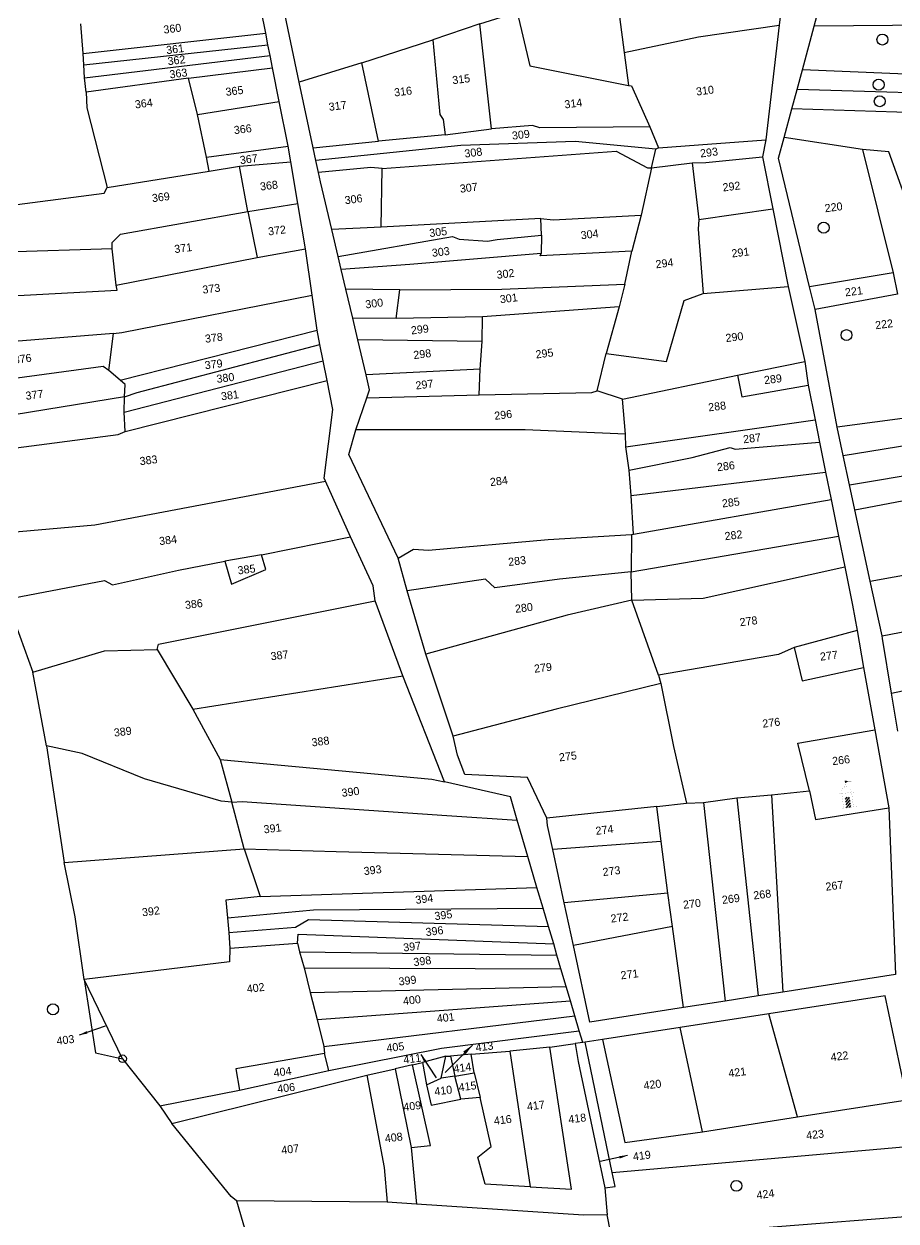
# Model space of a CAD drawing. Header units: metres. Extents: x 286331 to 289345, y 2008811 to 2013011.
# Drawn here: x 286758 to 287161, y 2011119 to 2011673 of the extents above; entities that cross this region are included whole.
import ezdxf
from ezdxf.enums import TextEntityAlignment as Align

# ---------------------------------------------------------------- set-up
doc = ezdxf.new("R2010")
doc.units = ezdxf.units.M
for name, color, linetype in [('OFF', 1, 'Continuous'), ('POLY_PARCEL', 6, 'Continuous'), ('POLY_ROAD', 30, 'Continuous'), ('SYM_ARROW', 1, 'Continuous'), ('SYM_STONE', 1, 'Continuous'), ('SYM_WELL', 1, 'Continuous'), ('SYM_WORSHIP', 1, 'Continuous'), ('TEXT_PARCEL', 7, 'Continuous')]:
    doc.layers.add(name, color=color, linetype=linetype)
doc.styles.get("Standard").update_dxf_attribs({"font": 'simplex.shx'})
doc.styles.add('TEXT_MAP', font='')
doc.styles.get('TEXT_MAP').set_extended_font_data('Kruti Dev 050')
doc.dimstyles.get("Standard").update_dxf_attribs({"dimtxt": 0.18, "dimasz": 0.18, "dimexe": 0.18, "dimexo": 0.0625, "dimgap": 0.09, "dimtad": 0, "dimtih": 1, "dimtoh": 1, "dimdec": 4, "dimzin": 0, "dimdsep": 46, "dimtxsty": 'Standard', "dimcen": 0.09, "dimadec": 0, "dimazin": 0, "dimtfac": 1, "dimtdec": 4, "dimtofl": 0, "dimtmove": 0, "dimatfit": 3, "dimfxl": 1, "dimtolj": 1, "dimtzin": 0, "dimarcsym": 0})

# ---------------------------------------------------------------- blocks, each defined once
blk = doc.blocks.new('TEMPLE')
at = {"linetype": 'Continuous'}
blk.add_hatch(color=256, dxfattribs=at).paths.add_polyline_path([(0.28, 5.69), (0.6, 5.75), (0.95, 5.71), (1.39, 5.73), (0.49, 5.85), (0.21, 6.01), (-0.14, 6.06), (-0.15, 5.55), (-0.09, 5.55)])
h = blk.add_hatch(dxfattribs=at)
h.set_pattern_fill('ANSI31', color=256, scale=3.6, style=0)
h.set_pattern_definition([(45, (-94.63405, -100.65248), (-0.318198, 0.318198), [])])
h.paths.add_polyline_path([(-0.51, 2.32), (-0.51, 0), (0.49, 0), (0.49, 2.32)])
at = {"linetype": 'Continuous', "const_width": 0.018}
for points in [[(-0.16, 4.99), (-0.14, 6.06), (0.21, 6.01), (0.49, 5.85), (1.39, 5.73), (0.95, 5.71), (0.6, 5.75), (0.28, 5.69), (-0.09, 5.55), (-0.15, 5.55)], [(-1.78, 3.28), (1.75, 3.28)], [(-1.16, 3.28), (-1.16, 3.69), (-0.97, 4.22), (-0.63, 4.55), (-0.33, 4.73), (-0.16, 4.99), (0.05, 4.8), (0.46, 4.5), (0.69, 4.36), (0.88, 4.09), (1.02, 3.76), (1.06, 3.28)], [(-1.16, 0), (-1.16, 3.28)], [(1.06, 0), (1.06, 3.28)], [(-1.78, 0), (1.78, 0)], [(-0.51, 0), (-0.51, 2.32), (0.49, 2.32), (0.49, 0)]]:
    blk.add_lwpolyline(points, dxfattribs=at)
blk = doc.blocks.new('PAKKAWELL')
blk.add_circle((0, 0), 1.81)
blk = doc.blocks.new('STONE')
blk.add_circle((0, 0), 0.851)
blk = doc.blocks.new('TEXTARROW')
blk.add_leader([(0.04, -0.01), (8.68, -0.01)], dimstyle='Standard', override={"dimtxt": 2.5, "dimasz": 2.5, "dimexe": 1.25, "dimexo": 0.625, "dimgap": 0.625, "dimtad": 1, "dimtih": 0, "dimtoh": 0, "dimzin": 8, "dimcen": 2.5, "dimtofl": 1})
blk = doc.blocks.new('CXV')
at = {"layer": 'OFF'}
blk.add_lwpolyline([(287017.57, 2011202.2), (287012.98, 2011201.51)], dxfattribs=at)
at = {"layer": 'POLY_PARCEL'}
for points in [[(286968.89, 2011672.82), (286986.2, 2011678.34)], [(286986.2, 2011678.34), (286992.04, 2011653.54), (287037.58, 2011644.39)], [(287033.52, 2011676.15), (287035.63, 2011659.67)], [(286785.66, 2011659.18), (286784.55, 2011672.86)], [(286968.89, 2011672.82), (286947.19, 2011665.49)], [(286974.34, 2011624.32), (286968.89, 2011672.82)], [(287035.63, 2011659.67), (287070.04, 2011666.92), (287107.26, 2011672.32)], [(287213.94, 2011672.63), (287123.45, 2011671.84)], [(286785.66, 2011659.18), (286869.98, 2011668.52)], [(286914.38, 2011654.89), (286947.19, 2011665.49)], [(286947.19, 2011665.49), (286950.47, 2011630.95), (286952.02, 2011628.63), (286952.9, 2011621.63)], [(286785.91, 2011653.93), (286785.66, 2011659.18)], [(286785.91, 2011653.93), (286871.03, 2011663.25)], [(287035.63, 2011659.67), (287037.58, 2011644.39)], [(286786.26, 2011647.88), (286785.91, 2011653.93)], [(286786.26, 2011647.88), (286872.02, 2011658.24)], [(286914.38, 2011654.89), (286885.52, 2011645.98)], [(286922.08, 2011618.6), (286914.38, 2011654.89)], [(286787.09, 2011641.28), (286786.26, 2011647.88)], [(286834.25, 2011647.8), (286787.09, 2011641.28)], [(286834.25, 2011647.8), (286873.17, 2011652.49)], [(286838.39, 2011631.05), (286834.25, 2011647.8)], [(287217.09, 2011647.49), (287117.99, 2011651.61)], [(287037.58, 2011644.39), (287039.07, 2011644.16), (287047.51, 2011625.34)], [(287208.7, 2011639.73), (287115.54, 2011642.53)], [(286787.09, 2011641.28), (286787.39, 2011634), (286796.76, 2011597.21)], [(286838.39, 2011631.05), (286876.25, 2011637.03)], [(286842.7, 2011611.27), (286838.39, 2011631.05)], [(287180.99, 2011631.45), (287113.14, 2011633.67)], [(287047.51, 2011625.34), (286996.69, 2011624.82), (286993.21, 2011625.85), (286974.34, 2011624.32)], [(286952.9, 2011621.63), (286922.08, 2011618.6)], [(286952.9, 2011621.63), (286974.34, 2011624.32)], [(287047.51, 2011625.34), (287051.46, 2011615.58)], [(287145.81, 2011614.76), (287109.53, 2011620.29)], [(286842.7, 2011611.27), (286880.35, 2011616.41)], [(286891.98, 2011615.51), (286922.08, 2011618.6)], [(287050.27, 2011615.01), (287012.98, 2011618.49), (286960.22, 2011616.69), (286893.2, 2011609.72)], [(287048.21, 2011606.38), (287050.27, 2011615.01)], [(287051.46, 2011615.58), (287050.27, 2011615.01)], [(287051.46, 2011615.58), (287070.03, 2011616.9), (287101.01, 2011619.3)], [(287145.81, 2011614.76), (287159.87, 2011557.71)], [(287167.18, 2011587.93), (287157.87, 2011613.76), (287145.81, 2011614.76)], [(286843.9, 2011604.82), (286842.7, 2011611.27)], [(286857.87, 2011607.08), (286881.59, 2011609.03)], [(286923.86, 2011606.06), (287031.97, 2011613.97), (287046.33, 2011606.35), (287048.21, 2011606.38)], [(287067.1, 2011608.65), (287073.36, 2011608.81), (287099.49, 2011611.43)], [(286796.76, 2011597.21), (286843.9, 2011604.82)], [(286843.9, 2011604.82), (286857.87, 2011607.08)], [(286861.68, 2011586.15), (286857.87, 2011607.08)], [(286923.86, 2011606.06), (286918.58, 2011606.44), (286894.37, 2011604.2)], [(286923.31, 2011578.84), (286923.86, 2011606.06)], [(287048.21, 2011606.38), (287043.43, 2011584.49)], [(287048.21, 2011606.38), (287067.1, 2011608.65)], [(287067.1, 2011608.65), (287070.18, 2011582.46)], [(286697.03, 2011581.86), (286795.26, 2011594.59), (286796.76, 2011597.21)], [(286861.68, 2011586.15), (286884.81, 2011589.86)], [(287070.18, 2011582.46), (287104.25, 2011587.4)], [(286798.98, 2011568.93), (286799.03, 2011571.78), (286802.81, 2011575.71), (286861.68, 2011586.15)], [(286861.68, 2011586.15), (286865.99, 2011564.85)], [(286997.15, 2011582.87), (286923.31, 2011578.84)], [(286997.15, 2011582.87), (287002.87, 2011582.33), (287043.43, 2011584.49)], [(286997.48, 2011575.17), (286997.15, 2011582.87)], [(287043.43, 2011584.49), (287039.24, 2011567.85)], [(287070.18, 2011582.46), (287069.89, 2011578.03), (287072.12, 2011548.24)], [(286923.31, 2011578.84), (286900.48, 2011577.87)], [(286903.42, 2011565.41), (286956.3, 2011574.61), (286959.39, 2011573.32), (286972.49, 2011572.45), (286977, 2011573.23), (286997.48, 2011575.17)], [(286997.48, 2011575.17), (286997.28, 2011566.77)], [(286798.98, 2011568.93), (286700.04, 2011565.78)], [(286800.91, 2011552.01), (286798.98, 2011568.93)], [(286800.91, 2011552.01), (286865.99, 2011564.85)], [(286865.99, 2011564.85), (286888.33, 2011568.89)], [(286997.28, 2011566.77), (286936.56, 2011561.67), (286904.85, 2011559.32)], [(287039.24, 2011567.85), (286996.79, 2011565.67), (286997.28, 2011566.77)], [(287035.92, 2011552.58), (287039.24, 2011567.85)], [(287159.87, 2011557.71), (287121.31, 2011551.25)], [(287159.87, 2011557.71), (287161.94, 2011547.93), (287123.83, 2011540.76)], [(286706.57, 2011544.75), (286801.39, 2011549.83), (286800.91, 2011552.01)], [(286931.96, 2011550), (286907, 2011550.23)], [(286930.29, 2011536.6), (286931.96, 2011550)], [(286931.96, 2011550), (286979.04, 2011550.25), (287035.92, 2011552.58)], [(287027.24, 2011520.42), (287055.12, 2011516.81), (287063.31, 2011545.04), (287072.12, 2011548.24)], [(287035.92, 2011552.58), (287033.27, 2011541.99)], [(287072.12, 2011548.24), (287111.39, 2011551.42)], [(286799.64, 2011529.7), (286803.44, 2011530.18), (286891.39, 2011547.51)], [(286970.18, 2011537.42), (286930.29, 2011536.6)], [(286969.93, 2011526.09), (286970.18, 2011537.42)], [(287033.27, 2011541.99), (286970.18, 2011537.42)], [(287033.27, 2011541.99), (287027.24, 2011520.42)], [(286930.29, 2011536.6), (286910.18, 2011536.76)], [(286799.64, 2011529.7), (286713.37, 2011522.88)], [(286797.52, 2011512.57), (286799.64, 2011529.7)], [(286802.75, 2011508.14), (286893.72, 2011531.3)], [(286969.93, 2011526.09), (286912.54, 2011526.76)], [(286969.03, 2011513.21), (286969.93, 2011526.09)], [(286804.73, 2011500.47), (286810.59, 2011502.42), (286895.05, 2011524.6)], [(287023.12, 2011503.16), (287027.24, 2011520.42)], [(286804.61, 2011493.34), (286896.54, 2011517.12)], [(287087.96, 2011510.46), (287119.17, 2011516.8)], [(286797.52, 2011512.57), (286794.84, 2011514.47), (286755.06, 2011509.07), (286719.43, 2011503.35)], [(286802.75, 2011508.14), (286797.52, 2011512.57)], [(286969.03, 2011513.21), (286916.36, 2011510.57)], [(286968.62, 2011501.44), (286969.03, 2011513.21)], [(287034.9, 2011499.41), (287087.96, 2011510.46)], [(287087.96, 2011510.46), (287090.05, 2011500.47), (287120.58, 2011505.84)], [(286804.73, 2011500.47), (286805.03, 2011506.19), (286802.75, 2011508.14)], [(286805.11, 2011484.46), (286898.36, 2011507.96)], [(286804.73, 2011500.47), (286724.4, 2011487.37)], [(286804.61, 2011493.34), (286804.73, 2011500.47)], [(286916.72, 2011500.02), (286968.62, 2011501.44)], [(286968.62, 2011501.44), (287020.63, 2011502.52), (287023.12, 2011503.16)], [(287034.9, 2011499.41), (287023.12, 2011503.16)], [(287036.3, 2011483.26), (287034.9, 2011499.41)], [(286805.11, 2011484.46), (286804.61, 2011493.34)], [(287186.01, 2011494.73), (287183.92, 2011493), (287134.01, 2011486.45)], [(287036.4, 2011477.41), (287123.81, 2011489.86)], [(287136.84, 2011473.29), (287243.86, 2011490.68)], [(286728.7, 2011473.52), (286801.84, 2011483.04), (286805.11, 2011484.46)], [(287036.3, 2011483.26), (286989.92, 2011485.27), (286911.58, 2011485.2)], [(287036.4, 2011477.41), (287036.3, 2011483.26)], [(287037.95, 2011466.61), (287036.4, 2011477.41)], [(287037.95, 2011466.61), (287066.97, 2011472.35), (287084.59, 2011477.07), (287086.99, 2011476.32), (287125.89, 2011479.57)], [(287139.75, 2011459.78), (287246.48, 2011477.62)], [(287038.81, 2011454.79), (287037.95, 2011466.61)], [(287038.81, 2011454.79), (287128.7, 2011465.68)], [(287142.25, 2011448.18), (287248.32, 2011468.43)], [(286740.22, 2011436.76), (286791.03, 2011441.33), (286897.55, 2011461.49)], [(287040, 2011436.94), (287038.81, 2011454.79)], [(287040, 2011436.94), (287131.27, 2011452.97)], [(286868, 2011427.42), (286909.13, 2011435.67)], [(286931.21, 2011425.85), (286938.25, 2011430.03), (286945.21, 2011429.65), (287000.52, 2011434.5), (287038.97, 2011436.81)], [(287038.97, 2011436.81), (287038.82, 2011419.63)], [(287038.82, 2011419.63), (287134.68, 2011436.1)], [(287038.97, 2011436.81), (287040, 2011436.94)], [(287149.34, 2011415.22), (287255.13, 2011434.37)], [(286868, 2011427.42), (286851.09, 2011424.48)], [(286851.09, 2011424.48), (286854.24, 2011413.91), (286870.08, 2011420.57), (286868, 2011427.42)], [(286750.32, 2011406.53), (286753.65, 2011407.57), (286795.49, 2011415.48), (286799.19, 2011413.5), (286829.64, 2011420.37), (286851.09, 2011424.48)], [(287039.16, 2011406.54), (287072.19, 2011407.43), (287137.58, 2011421.8)], [(287038.82, 2011419.63), (287005.76, 2011416.11), (286975.89, 2011412.15), (286971.61, 2011416.22), (286935.3, 2011410.75)], [(287039.16, 2011406.54), (287038.82, 2011419.63)], [(287154.77, 2011389.99), (287259.96, 2011410.21)], [(286750.32, 2011406.53), (286762.37, 2011373.19)], [(286819.81, 2011383.65), (286820.51, 2011386.18), (286920.55, 2011406.21)], [(287039.16, 2011406.54), (287009.34, 2011399.54), (286943.96, 2011381.55)], [(287051.45, 2011371.81), (287044.17, 2011392.54), (287039.16, 2011406.54)], [(287143.24, 2011392.47), (287114.1, 2011384.55)], [(286762.37, 2011373.19), (286795.49, 2011383.04), (286819.81, 2011383.65)], [(286819.81, 2011383.65), (286836.29, 2011356.05)], [(287114.1, 2011384.55), (287106.97, 2011381.42), (287051.45, 2011371.81)], [(287114.1, 2011384.55), (287117.86, 2011369.17), (287146.29, 2011375.37)], [(287159.18, 2011363.51), (287246.23, 2011381.98), (287264.79, 2011384.54)], [(286768.69, 2011339.18), (286762.37, 2011373.19)], [(286836.29, 2011356.05), (286933.29, 2011371.56)], [(287051.45, 2011371.81), (287052.55, 2011367.89)], [(287052.55, 2011367.89), (287004.22, 2011356.13), (286956.63, 2011343.6)], [(287052.55, 2011367.89), (287058.45, 2011338.76), (287064.39, 2011312.55)], [(286836.29, 2011356.05), (286848.96, 2011332.85)], [(287121.21, 2011318.26), (287115.8, 2011340.34), (287151.44, 2011346.59)], [(286768.69, 2011339.18), (286776.89, 2011285.15)], [(286854.3, 2011313.15), (286849.37, 2011313.55), (286813.91, 2011323.93), (286785.2, 2011335.57), (286768.69, 2011339.18)], [(286848.96, 2011332.85), (286946.7, 2011323.73), (286952.6, 2011322.44)], [(286848.96, 2011332.85), (286854.3, 2011313.15)], [(287087.66, 2011315.06), (287103.74, 2011316.47)], [(287103.74, 2011316.47), (287121.21, 2011318.26)], [(287103.74, 2011316.47), (287108.88, 2011225.28)], [(287121.21, 2011318.26), (287124.09, 2011305), (287157.9, 2011310.47)], [(286854.3, 2011313.15), (286859.15, 2011313.35), (286953.69, 2011306.92), (286986.21, 2011304.71)], [(286860.06, 2011291.52), (286854.3, 2011313.15)], [(287050.75, 2011311.04), (286999.82, 2011305.62)], [(287050.75, 2011311.04), (287064.39, 2011312.55)], [(287052.78, 2011294.84), (287050.75, 2011311.04)], [(287064.39, 2011312.55), (287072.27, 2011312.93)], [(287072.27, 2011312.93), (287087.66, 2011315.06)], [(287072.27, 2011312.93), (287082.36, 2011221.13)], [(287087.66, 2011315.06), (287097.52, 2011223.5)], [(287052.78, 2011294.84), (287002.63, 2011291.15)], [(287055.77, 2011271.03), (287052.78, 2011294.84)], [(286776.89, 2011285.15), (286860.06, 2011291.52)], [(286860.06, 2011291.52), (286902.56, 2011290.31), (286991.14, 2011287.95)], [(286860.06, 2011291.52), (286867.36, 2011269.43)], [(286786.04, 2011231.06), (286782, 2011260.02), (286776.89, 2011285.15)], [(286867.36, 2011269.43), (286995.34, 2011273.71)], [(286867.36, 2011269.43), (286851.5, 2011267.85), (286852.33, 2011259.62)], [(287055.77, 2011271.03), (287007.9, 2011266.61)], [(287057.9, 2011255.65), (287055.77, 2011271.03)], [(286852.33, 2011259.62), (286892.11, 2011263.39), (286998.16, 2011264.14)], [(286852.33, 2011259.62), (286852.95, 2011252.87)], [(286852.95, 2011252.87), (286883.75, 2011255.32), (286889.8, 2011258.92), (287000.67, 2011255.6)], [(287057.9, 2011255.65), (287012.14, 2011246.89)], [(287063.03, 2011218.11), (287057.9, 2011255.65)], [(286852.95, 2011252.87), (286853.45, 2011245.62)], [(286884.68, 2011247.91), (286884.98, 2011252.02), (287003.05, 2011247.53)], [(286853.45, 2011245.62), (286853.23, 2011239.29), (286786.04, 2011231.06)], [(286853.45, 2011245.62), (286884.68, 2011247.91)], [(286884.68, 2011247.91), (286885.58, 2011243.96)], [(286885.58, 2011243.96), (287004.58, 2011242.34)], [(286885.58, 2011243.96), (286887.73, 2011236.51)], [(286887.73, 2011236.51), (287006.43, 2011236.05)], [(286887.73, 2011236.51), (286890.59, 2011225.09)], [(286803.85, 2011194.49), (286786.04, 2011231.06)], [(286786.04, 2011231.06), (286791.31, 2011197.18), (286803.85, 2011194.49)], [(286890.59, 2011225.09), (287008.86, 2011227.81)], [(286890.59, 2011225.09), (286893.77, 2011212.68)], [(286893.77, 2011212.68), (287010.78, 2011221.29)], [(286893.77, 2011212.68), (286896.78, 2011200.06)], [(286896.78, 2011200.06), (287012.84, 2011214.3)], [(287115.72, 2011167.67), (287102.4, 2011215.28)], [(286899.19, 2011188.98), (286951.15, 2011199.36), (287014.87, 2011207.4)], [(287071.86, 2011160.74), (287061.52, 2011208.98)], [(286896.78, 2011200.06), (286897.18, 2011196.86)], [(287001.2, 2011199.83), (286982.73, 2011197.92)], [(286992.21, 2011135.31), (287011.26, 2011134.24), (287001.2, 2011199.83)], [(287001.2, 2011199.83), (287012.98, 2011201.51), (287014.44, 2011193.16), (287026.65, 2011134.75)], [(287030.1, 2011141.87), (287017.57, 2011202.2)], [(287025.62, 2011203.44), (287035.88, 2011155.82), (287071.86, 2011160.74)], [(286803.85, 2011194.49), (286821.02, 2011172.66)], [(286897.18, 2011196.86), (286856.18, 2011189.88), (286857.83, 2011179.93)], [(286899.19, 2011188.98), (286897.18, 2011196.86)], [(286953.2, 2011195.66), (286942.4, 2011192.68)], [(286951.03, 2011185.43), (286953.2, 2011195.66)], [(286953.2, 2011195.66), (286955.43, 2011195.74)], [(286964.89, 2011196.52), (286955.43, 2011195.74)], [(286955.43, 2011195.74), (286957.41, 2011186.44)], [(286964.89, 2011196.52), (286982.73, 2011197.92)], [(286966.37, 2011187.97), (286964.89, 2011196.52)], [(286982.73, 2011197.92), (286992.21, 2011135.31)], [(286857.83, 2011179.93), (286899.19, 2011188.98)], [(286916.7, 2011186.81), (286929.74, 2011189.87)], [(286937.84, 2011191.7), (286929.74, 2011189.87)], [(286929.74, 2011189.87), (286937.16, 2011153.42)], [(286937.16, 2011153.42), (286946.19, 2011154.35), (286937.84, 2011191.7)], [(286937.84, 2011191.7), (286942.4, 2011192.68)], [(286942.4, 2011192.68), (286944.3, 2011182.35)], [(286826.68, 2011164.56), (286916.7, 2011186.81)], [(286916.7, 2011186.81), (286924.7, 2011144.13), (286926.08, 2011128.25)], [(286944.3, 2011182.35), (286951.03, 2011185.43)], [(286957.41, 2011186.44), (286951.03, 2011185.43)], [(286957.41, 2011186.44), (286966.37, 2011187.97)], [(286960.17, 2011175.81), (286957.41, 2011186.44)], [(286966.37, 2011187.97), (286969.03, 2011176.51)], [(286821.02, 2011172.66), (286857.83, 2011179.93)], [(286944.3, 2011182.35), (286946.48, 2011173.08), (286960.17, 2011175.81)], [(286821.02, 2011172.66), (286826.68, 2011164.56)], [(286969.03, 2011176.51), (286960.17, 2011175.81)], [(286992.21, 2011135.31), (286971.32, 2011136.55), (286967.94, 2011148.92), (286974.22, 2011153.98), (286969.03, 2011176.51)], [(287115.72, 2011167.67), (287166.34, 2011175.5)], [(287071.86, 2011160.74), (287115.72, 2011167.67)], [(286856.47, 2011128.86), (286853.99, 2011130.79), (286826.68, 2011164.56)], [(286937.16, 2011153.42), (286939.62, 2011127.31)], [(287030.1, 2011141.87), (287171.68, 2011154.35)], [(287026.65, 2011134.75), (287031.45, 2011135.35), (287030.1, 2011141.87)], [(287026.65, 2011134.75), (287027.8, 2011122.3)], [(286856.47, 2011128.86), (286877.81, 2011056.08)], [(286926.08, 2011128.25), (286856.47, 2011128.86)], [(286939.62, 2011127.31), (286926.08, 2011128.25)], [(287027.8, 2011122.3), (287016.84, 2011122.14), (286939.62, 2011127.31)], [(287065.71, 2011114.63), (287029.23, 2011114.52), (287027.8, 2011122.3)], [(287098.62, 2011116.26), (287177.36, 2011122.5)]]:
    blk.add_lwpolyline(points, dxfattribs=at)
at = {"layer": 'POLY_ROAD'}
for points in [[(287109.55, 2011691.73), (287107.26, 2011672.32)], [(287123.45, 2011671.84), (287126.1, 2011681.66)], [(286869.98, 2011668.52), (286867.84, 2011679.26)], [(286885.52, 2011645.98), (286878.38, 2011679.72)], [(287107.26, 2011672.32), (287101.01, 2011619.3)], [(287117.99, 2011651.61), (287123.45, 2011671.84)], [(286871.03, 2011663.25), (286869.98, 2011668.52)], [(286872.02, 2011658.24), (286871.03, 2011663.25)], [(286873.17, 2011652.49), (286872.02, 2011658.24)], [(286876.25, 2011637.03), (286873.17, 2011652.49)], [(287115.54, 2011642.53), (287117.99, 2011651.61)], [(286891.98, 2011615.51), (286885.52, 2011645.98)], [(287113.14, 2011633.67), (287115.54, 2011642.53)], [(286880.35, 2011616.41), (286876.25, 2011637.03)], [(287109.53, 2011620.29), (287113.14, 2011633.67)], [(287121.31, 2011551.25), (287106.98, 2011610.82), (287109.53, 2011620.29)], [(286881.59, 2011609.03), (286880.35, 2011616.41)], [(286893.2, 2011609.72), (286891.98, 2011615.51)], [(287101.01, 2011619.3), (287099.49, 2011611.43)], [(286884.81, 2011589.86), (286881.59, 2011609.03)], [(286894.37, 2011604.2), (286893.2, 2011609.72)], [(287099.49, 2011611.43), (287104.25, 2011587.4)], [(286900.48, 2011577.87), (286895.3, 2011599.8), (286894.37, 2011604.2)], [(286888.33, 2011568.89), (286884.81, 2011589.86)], [(287104.25, 2011587.4), (287111.39, 2011551.42)], [(286903.42, 2011565.41), (286900.48, 2011577.87)], [(286891.39, 2011547.51), (286888.33, 2011568.89)], [(286904.85, 2011559.32), (286903.42, 2011565.41)], [(286907, 2011550.23), (286904.85, 2011559.32)], [(286910.18, 2011536.76), (286907, 2011550.23)], [(287111.39, 2011551.42), (287119.17, 2011516.8)], [(287123.83, 2011540.76), (287121.31, 2011551.25)], [(286893.72, 2011531.3), (286891.39, 2011547.51)], [(287134.01, 2011486.45), (287123.83, 2011540.76)], [(286912.54, 2011526.76), (286910.18, 2011536.76)], [(286895.05, 2011524.6), (286893.72, 2011531.3)], [(286916.36, 2011510.57), (286912.54, 2011526.76)], [(286896.54, 2011517.12), (286895.05, 2011524.6)], [(286898.36, 2011507.96), (286896.54, 2011517.12)], [(287119.17, 2011516.8), (287120.58, 2011505.84)], [(286916.72, 2011500.02), (286917.98, 2011503.68), (286916.36, 2011510.57)], [(286897.55, 2011461.49), (286896.93, 2011462.88), (286901.01, 2011494.61), (286898.36, 2011507.96)], [(287120.58, 2011505.84), (287123.81, 2011489.86)], [(286911.58, 2011485.2), (286916.72, 2011500.02)], [(287123.81, 2011489.86), (287125.89, 2011479.57)], [(286931.21, 2011425.85), (286908.32, 2011473.86), (286911.58, 2011485.2)], [(287136.84, 2011473.29), (287134.01, 2011486.45)], [(287125.89, 2011479.57), (287128.7, 2011465.68)], [(287139.75, 2011459.78), (287136.84, 2011473.29)], [(287128.7, 2011465.68), (287131.27, 2011452.97)], [(286909.13, 2011435.67), (286897.55, 2011461.49)], [(287142.25, 2011448.18), (287139.75, 2011459.78)], [(287131.27, 2011452.97), (287134.68, 2011436.1)], [(287149.34, 2011415.22), (287142.25, 2011448.18)], [(286920.55, 2011406.21), (286919.68, 2011413.15), (286909.13, 2011435.67)], [(287134.68, 2011436.1), (287137.58, 2011421.8)], [(286935.3, 2011410.75), (286931.21, 2011425.85)], [(287137.58, 2011421.8), (287141.15, 2011404.15), (287143.24, 2011392.47)], [(287154.77, 2011389.99), (287149.34, 2011415.22)], [(286943.96, 2011381.55), (286935.3, 2011410.75)], [(286933.29, 2011371.56), (286920.55, 2011406.21)], [(287143.24, 2011392.47), (287146.29, 2011375.37)], [(287159.18, 2011363.51), (287155.02, 2011388.82), (287154.77, 2011389.99)], [(286956.63, 2011343.6), (286943.96, 2011381.55)], [(286952.6, 2011322.44), (286933.29, 2011371.56)], [(287146.29, 2011375.37), (287151.44, 2011346.59)], [(287162.09, 2011345.87), (287159.18, 2011363.51)], [(286999.82, 2011305.62), (286990.9, 2011324.48), (286961.98, 2011325.85), (286958.67, 2011334.8), (286956.63, 2011343.6)], [(287151.44, 2011346.59), (287157.9, 2011310.47)], [(286986.21, 2011304.71), (286983.03, 2011315.52), (286952.6, 2011322.44)], [(287157.9, 2011310.47), (287161.01, 2011233.44), (287108.88, 2011225.28)], [(286991.14, 2011287.95), (286986.21, 2011304.71)], [(287002.63, 2011291.15), (287000.25, 2011302.24), (286999.82, 2011305.62)], [(286995.34, 2011273.71), (286991.14, 2011287.95)], [(287007.9, 2011266.61), (287002.63, 2011291.15)], [(286998.16, 2011264.14), (286995.34, 2011273.71)], [(287012.14, 2011246.89), (287007.9, 2011266.61)], [(287000.67, 2011255.6), (286998.16, 2011264.14)], [(287003.05, 2011247.53), (287000.67, 2011255.6)], [(287004.58, 2011242.34), (287003.05, 2011247.53)], [(287063.03, 2011218.11), (287019.77, 2011211.34), (287012.14, 2011246.89)], [(287006.43, 2011236.05), (287004.58, 2011242.34)], [(287008.86, 2011227.81), (287006.43, 2011236.05)], [(287010.78, 2011221.29), (287008.86, 2011227.81)], [(287097.52, 2011223.5), (287082.36, 2011221.13)], [(287108.88, 2011225.28), (287097.52, 2011223.5)], [(287166.34, 2011175.5), (287156.28, 2011223.59), (287102.4, 2011215.28)], [(287012.84, 2011214.3), (287010.78, 2011221.29)], [(287082.36, 2011221.13), (287063.03, 2011218.11)], [(287014.87, 2011207.4), (287012.84, 2011214.3)], [(287102.4, 2011215.28), (287061.52, 2011208.98)], [(287017.57, 2011202.2), (287016.45, 2011202.03), (287014.87, 2011207.4)], [(287061.52, 2011208.98), (287025.62, 2011203.44)], [(287025.62, 2011203.44), (287017.57, 2011202.2)]]:
    blk.add_lwpolyline(points, dxfattribs=at)
at = {"layer": 'SYM_ARROW'}
for p, xscale, yscale, zscale, rotation in [((286783.83, 2011205.45), 1.486020328671586, 1.486020328671586, 1.486020328671586, 19.04606588835036), ((286965.55, 2011200.86), 2.055905270236302, 2.055905270236302, 2.055905270236302, 225.2930145519684), ((286941.6, 2011196.42), 1.486020328671586, 1.486020328671586, 1.486020328671586, 303.4480859115414), ((287037.18, 2011149.71), 1.486020328671586, 1.486020328671586, 1.486020328671586, 192.1188501348931)]:
    blk.add_blockref('TEXTARROW', p, dxfattribs=dict(at, xscale=xscale, yscale=yscale, zscale=zscale, rotation=rotation))
at = {"layer": 'SYM_STONE', "xscale": 2.055905270236301, "yscale": 2.055905270236301, "zscale": 2.055905270236301, "rotation": 7.151992705622344}
blk.add_blockref('STONE', (286803.85, 2011194.49), dxfattribs=at)
at = {"layer": 'SYM_WELL', "xscale": 1.400114693563423, "yscale": 1.400114693563423, "zscale": 1.400114693563423, "rotation": 7.151992705622344}
for p in [(287154.95, 2011665.63), (287153.24, 2011644.75), (287153.72, 2011637.12), (287127.81, 2011578.65), (287138.36, 2011529.02), (286771.69, 2011217.31), (287087.5, 2011135.73)]:
    blk.add_blockref('PAKKAWELL', p, dxfattribs=at)
at = {"layer": 'SYM_WORSHIP', "xscale": 2.055905270236301, "yscale": 2.055905270236301, "zscale": 2.055905270236301, "rotation": 7.151992705622344}
blk.add_blockref('TEMPLE', (287139.4, 2011310.65), dxfattribs=at)
at = {"layer": 'TEXT_PARCEL', "style": 'TEXT_MAP'}
for s, p in [('360', (286826.83, 2011670.68)), ('361', (286828.1, 2011661.21)), ('362', (286828.74, 2011656.08)), ('363', (286829.63, 2011649.99)), ('315', (286960.32, 2011647.31)), ('365', (286855.55, 2011641.9)), ('316', (286933.44, 2011641.62)), ('310', (287072.96, 2011642.06)), ('364', (286813.62, 2011636.11)), ('317', (286903.23, 2011634.98)), ('314', (287012.13, 2011636.11)), ('366', (286859.36, 2011624.21)), ('309', (286987.87, 2011621.66)), ('308', (286965.93, 2011613.39)), ('293', (287074.82, 2011613.45)), ('367', (286862.14, 2011610.38)), ('368', (286871.47, 2011598.15)), ('307', (286963.8, 2011597.14)), ('292', (287085.21, 2011597.72)), ('369', (286821.52, 2011592.78)), ('306', (286910.59, 2011591.83)), ('220', (287132.4, 2011588.12)), ('372', (286875.2, 2011577.4)), ('305', (286949.66, 2011576.65)), ('304', (287019.66, 2011575.61)), ('371', (286831.84, 2011569.23)), ('303', (286950.87, 2011567.48)), ('291', (287089.34, 2011567.21)), ('302', (286980.78, 2011557.33)), ('294', (287054.24, 2011562.2)), ('373', (286844.86, 2011550.47)), ('301', (286982.28, 2011546.02)), ('221', (287141.76, 2011549.26)), ('300', (286920.11, 2011543.65)), ('299', (286941.19, 2011531.62)), ('222', (287155.71, 2011534.07)), ('378', (286846.02, 2011527.79)), ('290', (287086.57, 2011528.11)), ('376', (286757.65, 2011518.07)), ('298', (286942.32, 2011520.24)), ('295', (286998.79, 2011520.52)), ('379', (286845.92, 2011515.53)), ('380', (286851.36, 2011509.23)), ('289', (287104.36, 2011508.64)), ('377', (286763.1, 2011501.41)), ('297', (286943.31, 2011506.16)), ('381', (286853.43, 2011501.19)), ('288', (287078.56, 2011496.07)), ('296', (286979.71, 2011492.14)), ('287', (287094.7, 2011481.31)), ('383', (286815.84, 2011471.19)), ('286', (287082.62, 2011468.41)), ('284', (286977.7, 2011461.51)), ('285', (287084.89, 2011451.63)), ('282', (287086.16, 2011436.51)), ('384', (286824.84, 2011434.24)), ('283', (286986.13, 2011424.6)), ('385', (286861.12, 2011420.7)), ('386', (286836.76, 2011404.69)), ('280', (286989.28, 2011402.94)), ('278', (287093.1, 2011396.75)), ('387', (286876.35, 2011381)), ('277', (287130.22, 2011380.84)), ('279', (286998.1, 2011375.26)), ('276', (287103.6, 2011349.85)), ('389', (286803.91, 2011345.7)), ('388', (286895.28, 2011341.18)), ('275', (287009.62, 2011334.27)), ('266', (287135.83, 2011332.52)), ('390', (286909.15, 2011317.86)), ('391', (286873.11, 2011300.98)), ('274', (287026.52, 2011300.31)), ('393', (286919.37, 2011281.68)), ('273', (287029.76, 2011281.25)), ('268', (287099.42, 2011270.43)), ('267', (287132.76, 2011274.48)), ('394', (286943.27, 2011268.38)), ('270', (287066.95, 2011266.13)), ('269', (287084.93, 2011268.38)), ('392', (286816.92, 2011262.63)), ('395', (286952.07, 2011260.89)), ('272', (287033.47, 2011259.76)), ('396', (286947.96, 2011253.5)), ('397', (286937.64, 2011246.36)), ('398', (286942.35, 2011239.62)), ('399', (286935.48, 2011230.63)), ('271', (287038.08, 2011233.53)), ('402', (286865.32, 2011227.23)), ('400', (286937.53, 2011221.6)), ('401', (286953.12, 2011213.51)), ('403', (286777.44, 2011203.2)), ('405', (286929.88, 2011199.86)), ('413', (286971.05, 2011200.13)), ('411', (286937.7, 2011194.51)), ('422', (287135.12, 2011195.68)), ('404', (286877.75, 2011188.46)), ('414', (286960.86, 2011190.37)), ('421', (287087.87, 2011188.26)), ('406', (286879.41, 2011181.02)), ('415', (286963.23, 2011181.72)), ('420', (287048.66, 2011182.55)), ('410', (286952.01, 2011179.8)), ('409', (286937.68, 2011172.6)), ('417', (286994.8, 2011172.87)), ('416', (286979.5, 2011166.23)), ('418', (287013.93, 2011166.91)), ('423', (287123.82, 2011159.44)), ('408', (286929.14, 2011158.1)), ('407', (286881.28, 2011152.69)), ('419', (287043.77, 2011149.73)), ('424', (287100.9, 2011131.95))]:
    blk.add_text(s, height=3.701, rotation=7.152, dxfattribs=at).set_placement(p, align=Align.MIDDLE)

msp = doc.modelspace()

# ---------------------------------------------------------------- block references
msp.add_blockref('CXV', (0, 0))

doc.saveas('drawing.dxf')
